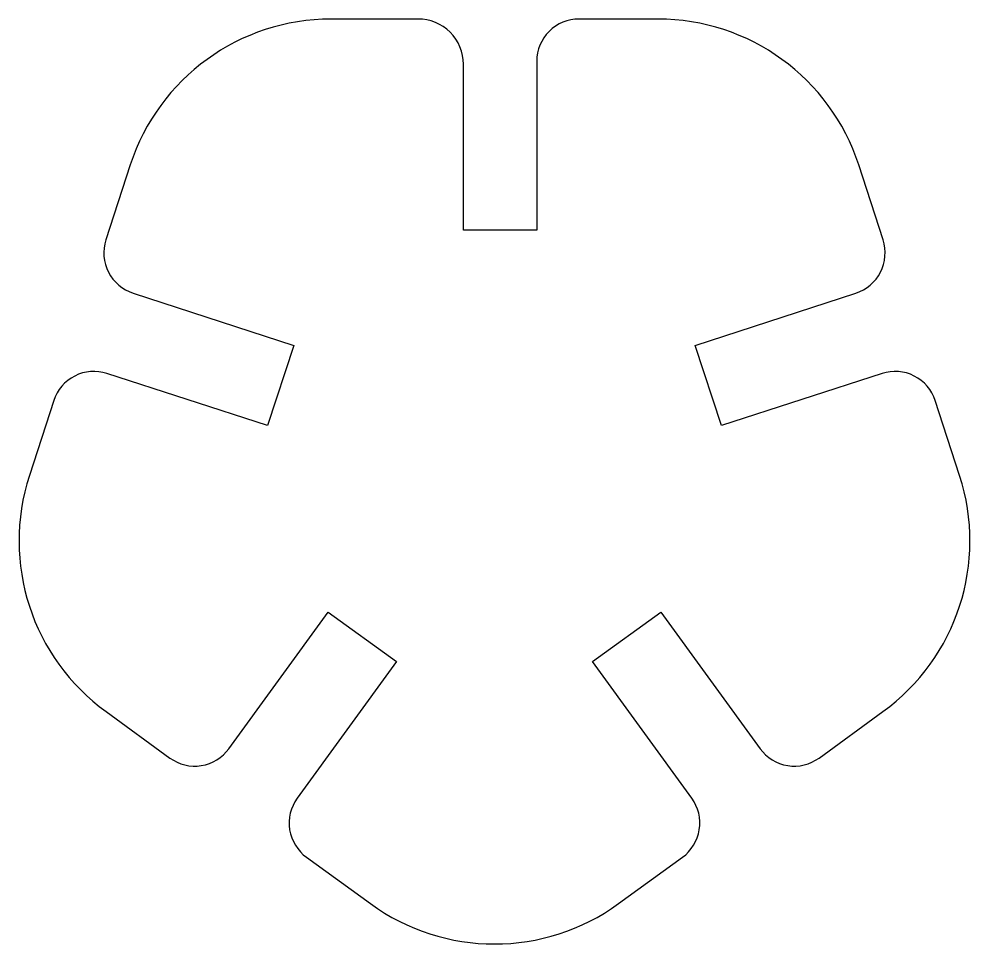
# Model space of a CAD drawing. Header units: millimetres. Extents: x -37.3 to 7.7, y -43.8 to 0.
import ezdxf

# ---------------------------------------------------------------- set-up
doc = ezdxf.new("R2010")
doc.units = ezdxf.units.MM
doc.layers.get('0').update_dxf_attribs({"linetype": 'CONTINUOUS'})

msp = doc.modelspace()

# ---------------------------------------------------------------- linework, layer by layer
msp.add_lwpolyline([(-24.274, -15.454), (-25.51, -19.258), (-33.118, -16.786, 0.414214), (-35.638, -18.07), (-36.792, -21.622, 0.32492), (-33.16, -32.802), (-30.138, -34.997, 0.414214), (-27.345, -34.555), (-22.642, -28.083), (-19.406, -30.434), (-24.109, -36.906, 0.414214), (-23.666, -39.7), (-20.645, -41.895, 0.32492), (-8.889, -41.895), (-5.868, -39.7, 0.414214), (-5.425, -36.906), (-10.128, -30.434), (-6.891, -28.083), (-2.189, -34.555, 0.414214), (0.604, -34.997), (3.626, -32.802, 0.32492), (7.258, -21.622), (6.104, -18.07, 0.414214), (3.584, -16.786), (-4.024, -19.258), (-5.26, -15.454), (2.348, -12.982, 0.414214), (3.632, -10.462), (2.478, -6.91, 0.32492), (-7.032, 0), (-10.767, 0, 0.414214), (-12.767, -2), (-12.767, -10), (-16.242, -10), (-16.242, -2.144, 0.414214), (-18.386, 0), (-22.501, 0, 0.32492), (-32.012, -6.91), (-33.166, -10.462, 0.414214), (-31.882, -12.982)], format="xyb", close=True)

doc.saveas('drawing.dxf')
